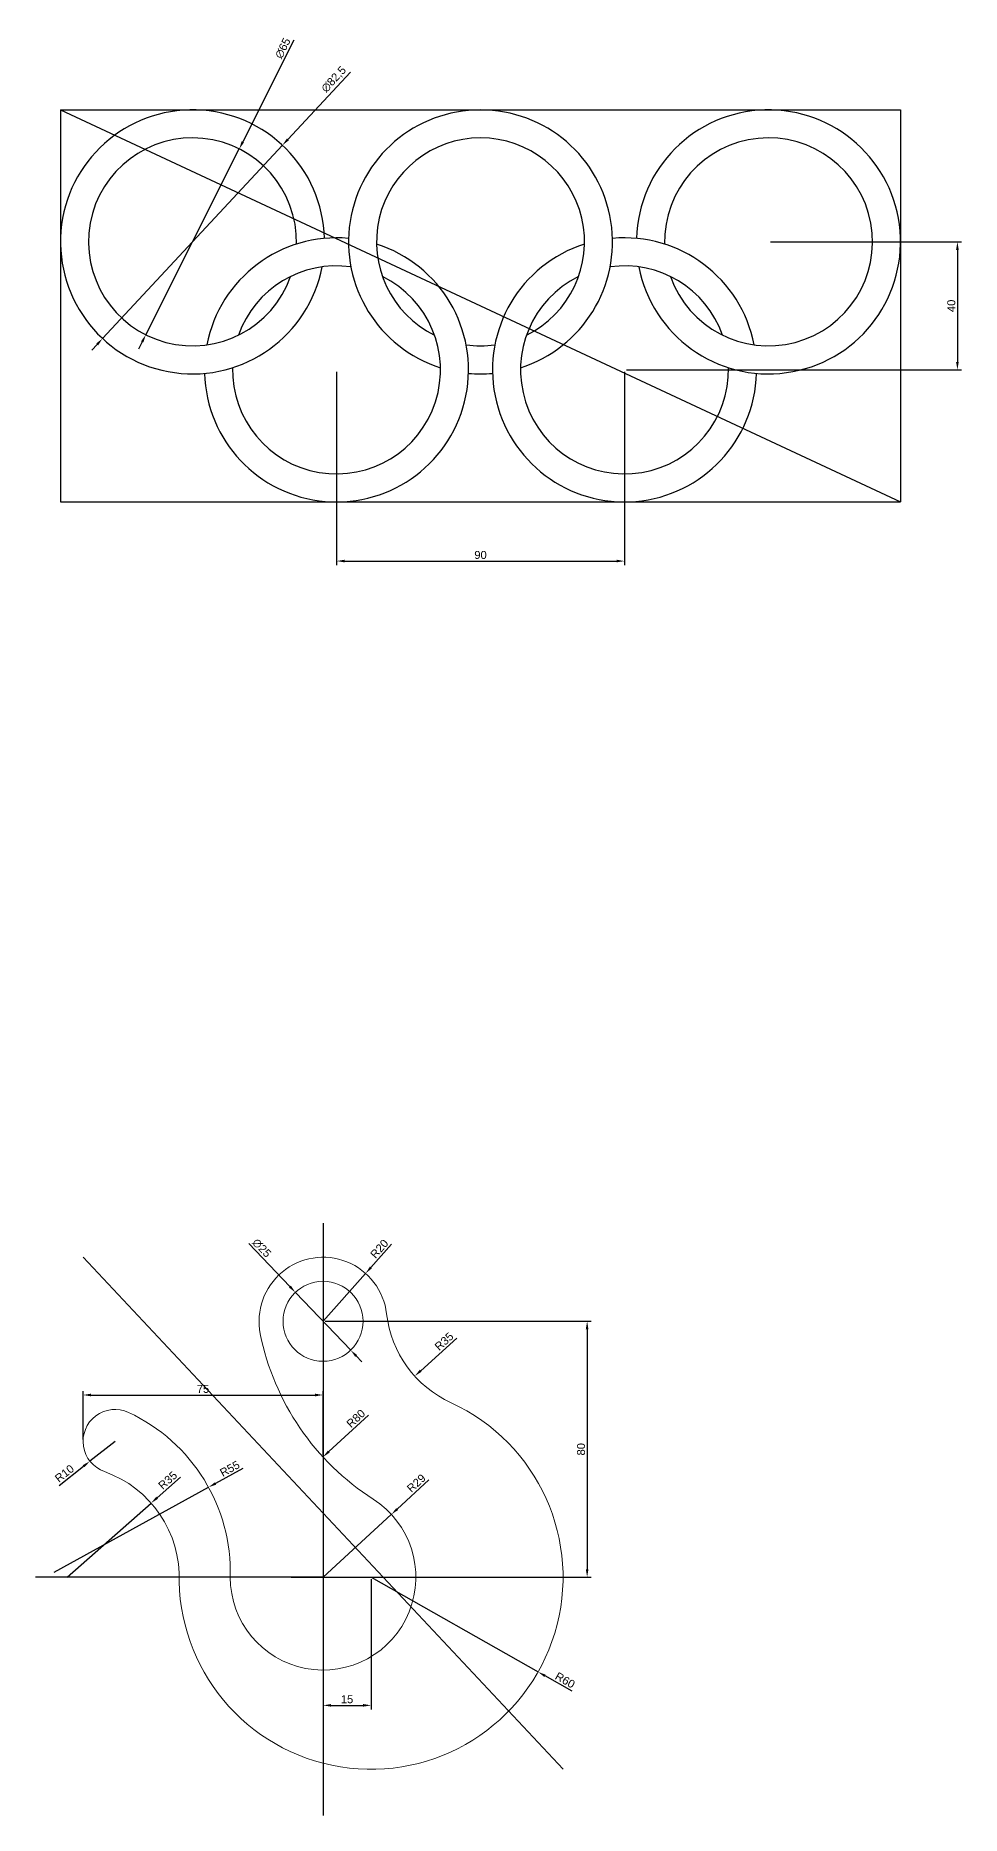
# Model space of a CAD drawing. Header units: millimetres. Extents: x 2193 to 3377, y 1438 to 2030.
# Drawn here: x 2570 to 2859, y 1438 to 1994 of the extents above; entities that cross this region are included whole.
import ezdxf

# ---------------------------------------------------------------- set-up
doc = ezdxf.new("R2010")
doc.units = ezdxf.units.MM
doc.layers.add('Cotas', color=253, linetype='Continuous')
doc.layers.add('Ejes', color=9, linetype='Continuous')
doc.styles.get("Standard").update_dxf_attribs({"font": 'arial.ttf'})
doc.dimstyles.new('ISO-25', dxfattribs={"dimtxt": 2.5, "dimasz": 2.5, "dimexe": 1.25, "dimexo": 0.625, "dimtad": 1, "dimtxsty": 'Standard', "dimcen": 2.5, "dimadec": 0, "dimazin": 0, "dimtfac": 1, "dimtmove": 0, "dimatfit": 3, "dimfxl": 1, "dimarcsym": 0})

# ---------------------------------------------------------------- blocks, each defined once
blk = doc.blocks.new('*D9')
at = {"layer": 'Cotas', "color": 0, "lineweight": -2, "transparency": 16777216}
for p, q in [((2636.37, 1616.25), (2649.2, 1602.84)), ((2668.21, 1582.96), (2650.93, 1601.03)), ((2669.94, 1581.16), (2671.67, 1579.35))]:
    blk.add_line(p, q, dxfattribs=at)
at = {"layer": 'Cotas', "color": 0, "transparency": 16777216}
for points in [[(2649.5, 1603.12), (2648.9, 1602.55), (2650.93, 1601.03)], [(2670.24, 1581.44), (2669.64, 1580.87), (2668.21, 1582.96)]]:
    blk.add_solid(points, dxfattribs=at)
at = {"layer": 'Defpoints', "color": 0, "transparency": 16777216}
for p in [(2650.93, 1601.03), (2668.21, 1582.96)]:
    blk.add_point(p, dxfattribs=at)
at = {"layer": 'Cotas', "color": 0, "lineweight": 9, "transparency": 16777216, "insert": (2640.41, 1614.88), "char_height": 2.5, "attachment_point": 5, "rotation": 313.7265}
blk.add_mtext('∅25', dxfattribs=at)
blk = doc.blocks.new('*D10')
at = {"layer": 'Cotas', "color": 0, "lineweight": -2, "transparency": 16777216}
for p, q in [((2663.78, 1888.65), (2663.78, 1828.29)), ((2753.78, 1888.65), (2753.78, 1828.29)), ((2666.28, 1829.54), (2751.28, 1829.54))]:
    blk.add_line(p, q, dxfattribs=at)
at = {"layer": 'Cotas', "color": 0, "transparency": 16777216}
for points in [[(2666.28, 1829.96), (2666.28, 1829.13), (2663.78, 1829.54)], [(2751.28, 1829.96), (2751.28, 1829.13), (2753.78, 1829.54)]]:
    blk.add_solid(points, dxfattribs=at)
at = {"layer": 'Defpoints', "color": 0, "transparency": 16777216}
for p in [(2663.78, 1889.28), (2753.78, 1889.28), (2753.78, 1829.54)]:
    blk.add_point(p, dxfattribs=at)
at = {"layer": 'Cotas', "color": 0, "transparency": 16777216, "insert": (2708.78, 1831.44), "char_height": 2.5, "attachment_point": 5}
blk.add_mtext('90', dxfattribs=at)
blk = doc.blocks.new('*D11')
at = {"layer": 'Cotas', "color": 0, "lineweight": -2, "transparency": 16777216}
for p, q in [((2799.4, 1929.28), (2859.06, 1929.28)), ((2857.81, 1926.78), (2857.81, 1891.78)), ((2754.4, 1889.28), (2859.06, 1889.28))]:
    blk.add_line(p, q, dxfattribs=at)
at = {"layer": 'Cotas', "color": 0, "transparency": 16777216}
for points in [[(2857.39, 1926.78), (2858.23, 1926.78), (2857.81, 1929.28)], [(2857.39, 1891.78), (2858.23, 1891.78), (2857.81, 1889.28)]]:
    blk.add_solid(points, dxfattribs=at)
at = {"layer": 'Defpoints', "color": 0, "transparency": 16777216}
for p in [(2798.78, 1929.28), (2753.78, 1889.28), (2857.81, 1889.28)]:
    blk.add_point(p, dxfattribs=at)
at = {"layer": 'Cotas', "color": 0, "transparency": 16777216, "insert": (2855.91, 1909.28), "char_height": 2.5, "attachment_point": 5, "rotation": 90}
blk.add_mtext('40', dxfattribs=at)
blk = doc.blocks.new('*D12')
at = {"layer": 'Cotas', "color": 0, "lineweight": -2, "transparency": 16777216}
for p, q in [((2650.46, 1992.28), (2634.5, 1960.55)), ((2604.17, 1900.24), (2633.38, 1958.31)), ((2603.05, 1898.01), (2601.93, 1895.78))]:
    blk.add_line(p, q, dxfattribs=at)
at = {"layer": 'Cotas', "color": 0, "transparency": 16777216}
for points in [[(2634.13, 1960.73), (2634.88, 1960.36), (2633.38, 1958.31)], [(2602.68, 1898.2), (2603.42, 1897.82), (2604.17, 1900.24)]]:
    blk.add_solid(points, dxfattribs=at)
at = {"layer": 'Defpoints', "color": 0, "transparency": 16777216}
for p in [(2633.38, 1958.31), (2604.17, 1900.24)]:
    blk.add_point(p, dxfattribs=at)
at = {"layer": 'Cotas', "color": 0, "transparency": 16777216, "insert": (2647, 1989.79), "char_height": 2.5, "attachment_point": 5, "rotation": 63.3}
blk.add_mtext('∅65', dxfattribs=at)
blk = doc.blocks.new('*D13')
at = {"layer": 'Cotas', "color": 0, "lineweight": -2, "transparency": 16777216}
for p, q in [((2668.16, 1982.33), (2648.58, 1961.3)), ((2590.67, 1899.08), (2646.88, 1959.47)), ((2588.97, 1897.25), (2587.27, 1895.42))]:
    blk.add_line(p, q, dxfattribs=at)
at = {"layer": 'Cotas', "color": 0, "transparency": 16777216}
for points in [[(2648.28, 1961.59), (2648.89, 1961.02), (2646.88, 1959.47)], [(2588.67, 1897.54), (2589.28, 1896.97), (2590.67, 1899.08)]]:
    blk.add_solid(points, dxfattribs=at)
at = {"layer": 'Defpoints', "color": 0, "transparency": 16777216}
for p in [(2646.88, 1959.47), (2590.67, 1899.08)]:
    blk.add_point(p, dxfattribs=at)
at = {"layer": 'Cotas', "color": 0, "transparency": 16777216, "insert": (2663, 1979.98), "char_height": 2.5, "attachment_point": 5, "rotation": 47.0541}
blk.add_mtext('∅82,5', dxfattribs=at)
blk = doc.blocks.new('*D15')
at = {"layer": 'Cotas', "color": 0, "lineweight": -2, "transparency": 16777216}
for p, q in [((2634.52, 1546.01), (2625.98, 1541.32)), ((2575.58, 1513.64), (2623.79, 1540.12))]:
    blk.add_line(p, q, dxfattribs=at)
at = {"layer": 'Cotas', "color": 0, "transparency": 16777216}
blk.add_solid([(2625.78, 1541.68), (2626.18, 1540.95), (2623.79, 1540.12)], dxfattribs=at)
at = {"layer": 'Defpoints', "color": 0, "transparency": 16777216}
for p in [(2623.79, 1540.12), (2575.58, 1513.64)]:
    blk.add_point(p, dxfattribs=at)
at = {"layer": 'Cotas', "color": 0, "lineweight": 9, "transparency": 16777216, "insert": (2630.43, 1545.93), "char_height": 2.5, "attachment_point": 5, "rotation": 28.7717}
blk.add_mtext('R55', dxfattribs=at)
blk = doc.blocks.new('*D16')
at = {"layer": 'Cotas', "color": 0, "lineweight": -2, "transparency": 16777216}
for p, q in [((2692.66, 1542.45), (2682.75, 1533.33)), ((2659.57, 1512), (2680.91, 1531.63))]:
    blk.add_line(p, q, dxfattribs=at)
at = {"layer": 'Cotas', "color": 0, "transparency": 16777216}
blk.add_solid([(2682.47, 1533.63), (2683.03, 1533.02), (2680.91, 1531.63)], dxfattribs=at)
at = {"layer": 'Defpoints', "color": 0, "transparency": 16777216}
for p in [(2680.91, 1531.63), (2659.57, 1512)]:
    blk.add_point(p, dxfattribs=at)
at = {"layer": 'Cotas', "color": 0, "lineweight": 9, "transparency": 16777216, "insert": (2688.71, 1541.4), "char_height": 2.5, "attachment_point": 5, "rotation": 42.6223}
blk.add_mtext('R29', dxfattribs=at)
blk = doc.blocks.new('*D17')
at = {"layer": 'Cotas', "color": 0, "lineweight": -2, "transparency": 16777216}
for p, q in [((2674.57, 1512), (2726.77, 1482.42)), ((2737.4, 1476.4), (2728.95, 1481.19))]:
    blk.add_line(p, q, dxfattribs=at)
at = {"layer": 'Cotas', "color": 0, "transparency": 16777216}
blk.add_solid([(2729.15, 1481.55), (2728.74, 1480.83), (2726.77, 1482.42)], dxfattribs=at)
at = {"layer": 'Defpoints', "color": 0, "transparency": 16777216}
for p in [(2674.57, 1512), (2726.77, 1482.42)]:
    blk.add_point(p, dxfattribs=at)
at = {"layer": 'Cotas', "color": 0, "lineweight": 9, "transparency": 16777216, "insert": (2735.2, 1479.83), "char_height": 2.5, "attachment_point": 5, "rotation": 330.4672}
blk.add_mtext('R60', dxfattribs=at)
blk = doc.blocks.new('*D18')
at = {"layer": 'Cotas', "color": 0, "lineweight": -2, "transparency": 16777216}
for p, q in [((2615.01, 1543.29), (2607.71, 1536.83)), ((2579.62, 1512), (2605.84, 1535.18))]:
    blk.add_line(p, q, dxfattribs=at)
at = {"layer": 'Cotas', "color": 0, "transparency": 16777216}
blk.add_solid([(2607.43, 1537.15), (2607.99, 1536.52), (2605.84, 1535.18)], dxfattribs=at)
at = {"layer": 'Defpoints', "color": 0, "transparency": 16777216}
for p in [(2605.84, 1535.18), (2579.62, 1512)]:
    blk.add_point(p, dxfattribs=at)
at = {"layer": 'Cotas', "color": 0, "lineweight": 9, "transparency": 16777216, "insert": (2611.04, 1542.31), "char_height": 2.5, "attachment_point": 5, "rotation": 41.4787}
blk.add_mtext('R35', dxfattribs=at)
blk = doc.blocks.new('*D76')
at = {"layer": 'Cotas', "color": 0, "lineweight": -2, "transparency": 16777216}
for p, q in [((2660.19, 1592), (2743.35, 1592)), ((2742.1, 1589.5), (2742.1, 1514.5)), ((2660.19, 1512), (2743.35, 1512))]:
    blk.add_line(p, q, dxfattribs=at)
at = {"layer": 'Cotas', "color": 0, "transparency": 16777216}
for points in [[(2741.68, 1589.5), (2742.51, 1589.5), (2742.1, 1592)], [(2741.68, 1514.5), (2742.51, 1514.5), (2742.1, 1512)]]:
    blk.add_solid(points, dxfattribs=at)
at = {"layer": 'Defpoints', "color": 0, "transparency": 16777216}
for p in [(2659.57, 1592), (2659.57, 1512), (2742.1, 1512)]:
    blk.add_point(p, dxfattribs=at)
at = {"layer": 'Cotas', "color": 0, "lineweight": 9, "transparency": 16777216, "insert": (2740.2, 1552), "char_height": 2.5, "attachment_point": 5, "rotation": 90}
blk.add_mtext('80', dxfattribs=at)
blk = doc.blocks.new('*D77')
at = {"layer": 'Cotas', "color": 0, "lineweight": -2, "transparency": 16777216}
for p, q in [((2680.98, 1616.07), (2674.52, 1608.81)), ((2659.57, 1592), (2672.86, 1606.94))]:
    blk.add_line(p, q, dxfattribs=at)
at = {"layer": 'Cotas', "color": 0, "transparency": 16777216}
blk.add_solid([(2674.21, 1609.09), (2674.83, 1608.53), (2672.86, 1606.94)], dxfattribs=at)
at = {"layer": 'Defpoints', "color": 0, "transparency": 16777216}
for p in [(2672.86, 1606.94), (2659.57, 1592)]:
    blk.add_point(p, dxfattribs=at)
at = {"layer": 'Cotas', "color": 0, "lineweight": 9, "transparency": 16777216, "insert": (2677.16, 1614.64), "char_height": 2.5, "attachment_point": 5, "rotation": 48.3502}
blk.add_mtext('R20', dxfattribs=at)
blk = doc.blocks.new('*D78')
at = {"layer": 'Cotas', "color": 0, "lineweight": -2, "transparency": 16777216}
for p, q in [((2584.57, 1555.06), (2584.57, 1570.2)), ((2587.07, 1568.95), (2657.07, 1568.95)), ((2659.57, 1550.17), (2659.57, 1570.2))]:
    blk.add_line(p, q, dxfattribs=at)
at = {"layer": 'Cotas', "color": 0, "transparency": 16777216}
for points in [[(2587.07, 1569.37), (2587.07, 1568.53), (2584.57, 1568.95)], [(2657.07, 1569.37), (2657.07, 1568.53), (2659.57, 1568.95)]]:
    blk.add_solid(points, dxfattribs=at)
at = {"layer": 'Defpoints', "color": 0, "transparency": 16777216}
for p in [(2659.57, 1568.95), (2584.57, 1554.44), (2659.57, 1549.55)]:
    blk.add_point(p, dxfattribs=at)
at = {"layer": 'Cotas', "color": 0, "lineweight": 9, "transparency": 16777216, "insert": (2622.07, 1570.85), "char_height": 2.5, "attachment_point": 5}
blk.add_mtext('75', dxfattribs=at)
blk = doc.blocks.new('*D79')
at = {"layer": 'Cotas', "color": 0, "lineweight": -2, "transparency": 16777216}
blk.add_line((2673.75, 1562.66), (2661.37, 1551.28), dxfattribs=at)
at = {"layer": 'Cotas', "color": 0, "transparency": 16777216}
blk.add_solid([(2661.09, 1551.58), (2661.66, 1550.97), (2659.53, 1549.58)], dxfattribs=at)
at = {"layer": 'Defpoints', "color": 0, "transparency": 16777216}
for p in [(2718.41, 1603.75), (2659.53, 1549.58)]:
    blk.add_point(p, dxfattribs=at)
at = {"layer": 'Cotas', "color": 0, "lineweight": 9, "transparency": 16777216, "insert": (2669.81, 1561.62), "char_height": 2.5, "attachment_point": 5, "rotation": 42.6175}
blk.add_mtext('R80', dxfattribs=at)
blk = doc.blocks.new('*D80')
at = {"layer": 'Cotas', "color": 0, "lineweight": -2, "transparency": 16777216}
for p, q in [((2659.57, 1511.37), (2659.57, 1470.72)), ((2674.57, 1511.37), (2674.57, 1470.72)), ((2662.07, 1471.97), (2672.07, 1471.97))]:
    blk.add_line(p, q, dxfattribs=at)
at = {"layer": 'Cotas', "color": 0, "transparency": 16777216}
for points in [[(2662.07, 1472.39), (2662.07, 1471.56), (2659.57, 1471.97)], [(2672.07, 1472.39), (2672.07, 1471.56), (2674.57, 1471.97)]]:
    blk.add_solid(points, dxfattribs=at)
at = {"layer": 'Defpoints', "color": 0, "transparency": 16777216}
for p in [(2659.57, 1512), (2674.57, 1512), (2674.57, 1471.97)]:
    blk.add_point(p, dxfattribs=at)
at = {"layer": 'Cotas', "color": 0, "lineweight": 9, "transparency": 16777216, "insert": (2667.07, 1473.88), "char_height": 2.5, "attachment_point": 5}
blk.add_mtext('15', dxfattribs=at)
blk = doc.blocks.new('*D81')
at = {"layer": 'Cotas', "color": 0, "lineweight": -2, "transparency": 16777216}
for p, q in [((2594.57, 1554.44), (2586.71, 1548.26)), ((2577.1, 1540.72), (2584.74, 1546.72))]:
    blk.add_line(p, q, dxfattribs=at)
at = {"layer": 'Cotas', "color": 0, "transparency": 16777216}
blk.add_solid([(2584.48, 1547.04), (2585, 1546.39), (2586.71, 1548.26)], dxfattribs=at)
at = {"layer": 'Defpoints', "color": 0, "transparency": 16777216}
for p in [(2594.57, 1554.44), (2586.71, 1548.26)]:
    blk.add_point(p, dxfattribs=at)
at = {"layer": 'Cotas', "color": 0, "lineweight": 9, "transparency": 16777216, "insert": (2578.76, 1544.44), "char_height": 2.5, "attachment_point": 5, "rotation": 38.1505}
blk.add_mtext('R10', dxfattribs=at)
blk = doc.blocks.new('*D214')
at = {"layer": 'Cotas', "color": 0, "lineweight": -2, "transparency": 16777216}
blk.add_line((2701.35, 1586.72), (2690.09, 1576.54), dxfattribs=at)
at = {"layer": 'Cotas', "color": 0, "transparency": 16777216}
blk.add_solid([(2689.81, 1576.85), (2690.37, 1576.23), (2688.24, 1574.87)], dxfattribs=at)
at = {"layer": 'Defpoints', "color": 0, "transparency": 16777216}
for p in [(2714.2, 1598.33), (2688.24, 1574.87)]:
    blk.add_point(p, dxfattribs=at)
at = {"layer": 'Cotas', "color": 0, "transparency": 16777216, "insert": (2697.39, 1585.7), "char_height": 2.5, "attachment_point": 5, "rotation": 42.1064}
blk.add_mtext('R35', dxfattribs=at)

msp = doc.modelspace()

# ---------------------------------------------------------------- linework, layer by layer
at = {"lineweight": 9}
msp.add_circle((2659.569, 1591.996), 12.5, dxfattribs=at)
for centre, radius, start, end in [((2618.777, 1929.279), 41.25, 1.49737, 349.08248), ((2708.777, 1929.279), 41.25, 287.65044, 252.34956), ((2798.777, 1929.279), 41.25, 190.91752, 178.50263), ((2618.777, 1929.279), 32.5, 358.78016, 340.50483), ((2708.777, 1929.279), 32.5, 296.2281, 243.7719), ((2798.777, 1929.279), 32.5, 199.49517, 181.21984), ((2663.777, 1889.279), 41.25, 84.76444, 169.08248), ((2753.777, 1889.279), 41.25, 10.91752, 95.23556), ((2663.777, 1889.279), 41.25, 181.49737, 72.34956), ((2753.777, 1889.279), 41.25, 107.65044, 358.50263), ((2663.777, 1889.279), 32.5, 82.04724, 160.50483), ((2753.777, 1889.279), 32.5, 19.49517, 97.95276), ((2663.777, 1889.279), 32.5, 178.78016, 63.7719), ((2753.777, 1889.279), 32.5, 116.2281, 1.21984), ((2708.777, 1929.279), 32.5, 262.04724, 277.95276), ((2708.777, 1929.279), 41.25, 264.76444, 275.23556)]:
    msp.add_arc(centre, radius, start, end)
for centre, radius, start, end in [((2659.569, 1591.996), 20, 6.6168, 191.29949), ((2714.203, 1598.333), 35, 186.6168, 245.3423), ((2718.406, 1603.752), 80, 191.29949, 237.33073), ((2594.569, 1554.438), 10, 65.03618, 250.59114), ((2575.577, 1513.642), 55, 358.28415, 65.03618), ((2674.569, 1511.996), 60, 178.63554, 65.3423), ((2579.615, 1511.996), 35, 357.66049, 70.59114), ((2659.569, 1511.996), 29, 180, 57.33073)]:
    msp.add_arc(centre, radius, start, end, dxfattribs=at)
at = {"layer": 'Ejes'}
for p, q in [((2577.527, 1970.529), (2840.027, 1970.529)), ((2577.527, 1970.529), (2577.527, 1848.029)), ((2577.527, 1970.529), (2840.027, 1848.029)), ((2840.027, 1970.529), (2840.027, 1848.029)), ((2577.527, 1848.029), (2840.027, 1848.029)), ((2659.569, 1622.649), (2659.569, 1437.587)), ((2584.569, 1611.996), (2734.569, 1451.996)), ((2659.569, 1511.996), (2569.74, 1511.996)), ((2659.569, 1511.996), (2649.569, 1511.996)), ((2649.569, 1511.996), (2664.569, 1511.996)), ((2659.569, 1511.996), (2674.569, 1511.996))]:
    msp.add_line(p, q, dxfattribs=at)

# ---------------------------------------------------------------- dimensions: what is measured, and where the dimension line sits
at = {"layer": 'Cotas'}
for p1, p2, picture, middle in [((2604.174, 1900.245), (2633.38, 1958.314), '*D12', (2648.763, 1988.9)), ((2590.673, 1899.085), (2646.881, 1959.474), '*D13', (2664.588, 1978.498))]:
    dim = msp.add_diameter_dim_2p(p1=p1, p2=p2, dimstyle='ISO-25', dxfattribs=at)
    dim.commit()
    dim.dimension.update_dxf_attribs({"geometry": picture, "text_midpoint": middle, "dimtype": 163})
dim = msp.add_linear_dim(base=(2857.81, 1889.279), p1=(2798.777, 1929.279), p2=(2753.777, 1889.279), angle=90, dimstyle='ISO-25', dxfattribs=at)
dim.commit()
dim.dimension.update_dxf_attribs({"geometry": '*D11', "text_midpoint": (2855.909, 1909.279)})
dim = msp.add_linear_dim(base=(2753.777, 1829.543), p1=(2663.777, 1889.279), p2=(2753.777, 1889.279), dimstyle='ISO-25', dxfattribs=at)
dim.commit()
dim.dimension.update_dxf_attribs({"geometry": '*D10', "text_midpoint": (2708.777, 1831.445)})
at = {"layer": 'Cotas', "lineweight": 9}
dim = msp.add_diameter_dim_2p(p1=(2668.209, 1582.963), p2=(2650.929, 1601.029), dimstyle='ISO-25', dxfattribs=at)
dim.commit()
dim.dimension.update_dxf_attribs({"geometry": '*D9', "text_midpoint": (2638.988, 1613.513), "dimtype": 163})
for center, mpoint, picture, middle in [((2659.569, 1591.996), (2672.861, 1606.94), '*D77', (2677.16, 1614.635)), ((2594.569, 1554.438), (2586.705, 1548.261), '*D81', (2578.762, 1544.439)), ((2575.577, 1513.642), (2623.787, 1540.115), '*D15', (2630.431, 1545.927)), ((2579.615, 1511.996), (2605.838, 1535.178), '*D18', (2611.037, 1542.313)), ((2674.569, 1511.996), (2726.774, 1482.42), '*D17', (2735.2, 1479.832))]:
    dim = msp.add_radius_dim(center=center, mpoint=mpoint, dimstyle='ISO-25', dxfattribs=at)
    dim.commit()
    dim.dimension.update_dxf_attribs({"geometry": picture, "text_midpoint": middle})
for center, mpoint, picture, middle in [((2718.406, 1603.752), (2659.535, 1549.584), '*D79', (2671.094, 1560.219)), ((2659.569, 1511.996), (2680.908, 1531.633), '*D16', (2690, 1540))]:
    dim = msp.add_radius_dim(center=center, mpoint=mpoint, dimstyle='ISO-25', dxfattribs=at)
    dim.commit()
    dim.dimension.update_dxf_attribs({"geometry": picture, "text_midpoint": middle, "dimtype": 164})
at = {"layer": 'Cotas'}
dim = msp.add_radius_dim(center=(2714.203, 1598.333), mpoint=(2688.236, 1574.865), dimstyle='ISO-25', dxfattribs=at)
dim.commit()
dim.dimension.update_dxf_attribs({"geometry": '*D214', "text_midpoint": (2698.667, 1584.292), "dimtype": 164})
at = {"layer": 'Cotas', "lineweight": 9}
dim = msp.add_linear_dim(base=(2742.098, 1511.996), p1=(2659.569, 1591.996), p2=(2659.569, 1511.996), angle=90, dimstyle='ISO-25', dxfattribs=at)
dim.commit()
dim.dimension.update_dxf_attribs({"geometry": '*D76', "text_midpoint": (2740.196, 1551.996)})
for base, p1, p2, picture, middle in [((2659.569, 1568.949), (2584.569, 1554.438), (2659.569, 1549.547), '*D78', (2622.069, 1570.846)), ((2674.569, 1471.974), (2659.569, 1511.996), (2674.569, 1511.996), '*D80', (2667.069, 1473.876))]:
    dim = msp.add_linear_dim(base=base, p1=p1, p2=p2, dimstyle='ISO-25', dxfattribs=at)
    dim.commit()
    dim.dimension.update_dxf_attribs({"geometry": picture, "text_midpoint": middle})

doc.saveas('drawing.dxf')
